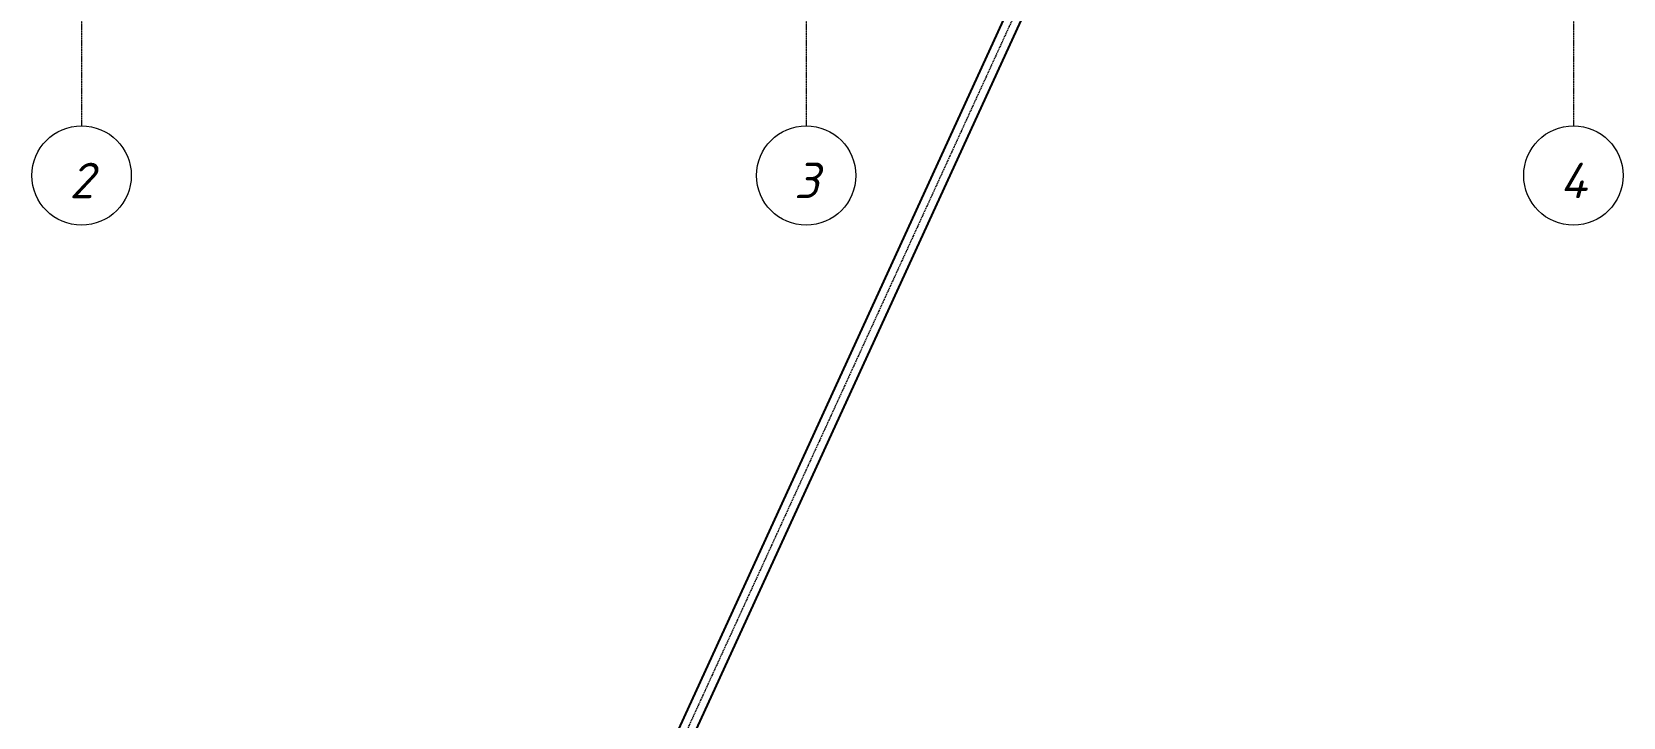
# Model space of a CAD drawing. Header units: millimetres. Extents: x -2820 to 26103, y -2046 to 37035.
# Drawn here: x 14350 to 25550, y 22638 to 27465 of the extents above; entities that cross this region are included whole.
import ezdxf

# ---------------------------------------------------------------- set-up
doc = ezdxf.new("R2010")
doc.units = ezdxf.units.MM
doc.linetypes.add('Осевая 12-2-2_2_', pattern=[16, 12, -2, 0, -2])
doc.linetypes.add('Штрихпунктир 8-2-2', pattern=[12, 8, -2, 0, -2])
doc.layers.add('A-DETL', color=7, linetype='Continuous', lineweight=9, true_color=0x00a600)
doc.layers.add('S-GRID-IDEN', color=7, linetype='Continuous', lineweight=9, true_color=0x646464)
doc.layers.add('A-DETL-CNTR', color=7, linetype='Штрихпунктир 8-2-2', lineweight=9)
doc.layers.add('S-GRID', color=7, linetype='Continuous', lineweight=9)
doc.styles.add('ISOCPEUR_I', font='isocpeui.ttf', dxfattribs={"height": 250})

# ---------------------------------------------------------------- blocks, each defined once
blk = doc.blocks.new('Ось сетки - Круг-2866823-Этаж 1 - КН')
at = {"layer": 'S-GRID-IDEN'}
blk.add_circle((0, 0), 3.5, dxfattribs=at)
blk = doc.blocks.new('Баня_rvt-1-Этаж 1 - КН')
at = {"layer": 'S-GRID', "color": 251, "linetype": 'Осевая 12-2-2_2_', "true_color": 0x646464}
for p, q in [((14700, 37035), (14700, 26803)), ((19800, 37035), (19800, 26803)), ((25200, 37035), (25200, 26803))]:
    blk.add_line(p, q, dxfattribs=at)
at = {"layer": 'S-GRID-IDEN', "color": 251, "lineweight": 5, "true_color": 0x646464, "xscale": 99.99999999999993, "yscale": 99.99999999999993, "zscale": 99.99999999999993, "rotation": 180}
for p in [(14700, 26453), (19800, 26453), (25200, 26453)]:
    blk.add_blockref('Ось сетки - Круг-2866823-Этаж 1 - КН', p, dxfattribs=at)
at = {"layer": 'S-GRID-IDEN', "color": 7, "char_height": 250, "attachment_point": 1, "style": 'ISOCPEUR_I'}
for s, insert, width in [('\\fISOCPEUR|b0|i1|c204|p34|;2', (14614, 26543), 224.47), ('\\fISOCPEUR|b0|i1|c204|p34|;3', (19714, 26543), 224.47), ('\\fISOCPEUR|b0|i1|c204|p34|;4', (25104, 26543), 248.52)]:
    blk.add_mtext(s, dxfattribs=dict(at, insert=insert, width=width))

msp = doc.modelspace()

# ---------------------------------------------------------------- linework, layer by layer
at = {"layer": 'A-DETL', "color": 36, "lineweight": 25, "true_color": 0x804000}
for p, q in [((14665.657, 13295.533), (22300.116, 29975.854)), ((22400.137, 29930.075), (14765.679, 13249.754))]:
    msp.add_line(p, q, dxfattribs=at)
at = {"layer": 'A-DETL-CNTR'}
msp.add_line((22350.127, 29952.964), (14715.668, 13272.643), dxfattribs=at)

# ---------------------------------------------------------------- block references
at = {"lineweight": 5}
msp.add_blockref('Баня_rvt-1-Этаж 1 - КН', (0, 0), dxfattribs=at)

doc.saveas('drawing.dxf')
